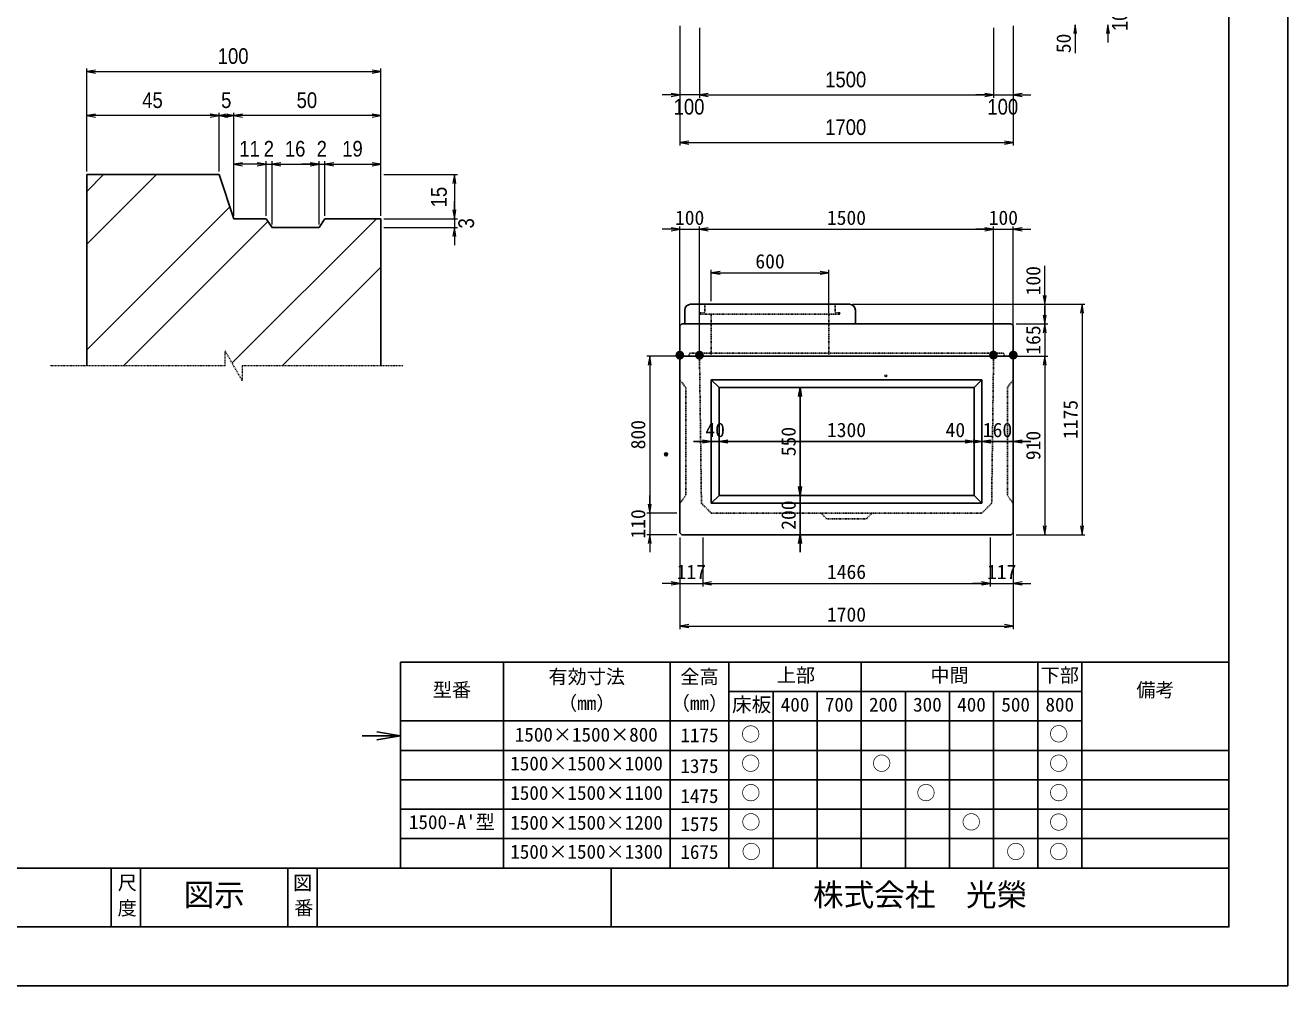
# Model space of a CAD drawing. Units: millimetres, scale not verified. Extents: x -210 to 210, y -148 to 148.
# Drawn here: x -4.6 to 210, y -148.5 to 14.7 of the extents above; entities that cross this region are included whole.
import ezdxf
from ezdxf.enums import TextEntityAlignment as Align

# ---------------------------------------------------------------- set-up
doc = ezdxf.new("R2010")
doc.units = ezdxf.units.MM
doc.header["$PDMODE"] = 32
doc.header["$PDSIZE"] = 0.5
doc.linetypes.add('USER1', pattern=[12.95, 6.35, -3.175, 0.25, -3.175])
doc.linetypes.add('USER2', pattern=[4.7625, 3.175, -1.5875])
doc.layers.add('0-0', color=7, linetype='Continuous')
for name, color, linetype, lineweight in [('0-1_0', 9, 'Continuous', 25), ('0-2_dims', 2, 'Continuous', 13), ('0-3_pen1実線', 4, 'Continuous', 13), ('0-5_pen3実線', 7, 'Continuous', 25), ('0-6_pen4実線', 6, 'Continuous', 25), ('0-7_pen1一点', 4, 'USER1', 13), ('0-8_pen2破線', 3, 'USER2', 25)]:
    doc.layers.add(name, color=color, linetype=linetype, lineweight=lineweight)
doc.styles.add('ＭＳ ゴシック', font='')
doc.styles.add('ＭＳ Ｐゴシック', font='')
doc.styles.get('ＭＳ ゴシック').set_extended_font_data('MS Gothic')
doc.styles.get('ＭＳ Ｐゴシック').set_extended_font_data('MS PGothic')

# ---------------------------------------------------------------- blocks, each defined once
blk = doc.blocks.new('部分図 1')
at = {"layer": '0-1_0'}
blk.add_lwpolyline([(0, 0), (12600, 0), (12600, 8910), (0, 8910)], close=True, dxfattribs=at)
at = {"layer": '0-2_dims'}
for p, q in [((9500, 4895), (9500, 4527)), ((9500, 4895), (9500, 4284)), ((11200, 4895), (11200, 4527)), ((11200, 4895), (11200, 4284)), ((11683, 4900), (11683, 4810)), ((9600, 4885), (9600, 4527)), ((9600, 4885), (9600, 4527)), ((11100, 4885), (11100, 4527)), ((11100, 4885), (11100, 4527)), ((6475.03, 4150.99), (6475.03, 4676.54)), ((6475.03, 4661.54), (7975.03, 4661.54)), ((7975.03, 3925.99), (7975.03, 4676.54)), ((9500, 4542), (9410, 4542)), ((9600, 4542), (9500, 4542)), ((9600, 4542), (9690, 4542)), ((9600, 4542), (11100, 4542)), ((11100, 4542), (11010, 4542)), ((11100, 4542), (11200, 4542)), ((11200, 4542), (11290, 4542)), ((6475.03, 4150.99), (6475.03, 4451.54)), ((7150.03, 4150.99), (7150.03, 4451.54)), ((7150.03, 4150.99), (7150.03, 4451.54)), ((7225.03, 3925.99), (7225.03, 4451.54)), ((7225.03, 3925.99), (7225.03, 4451.54)), ((7975.03, 3925.99), (7975.03, 4451.54)), ((7150.03, 4436.54), (6475.03, 4436.54)), ((7150.03, 4436.54), (7225.03, 4436.54)), ((7975.03, 4436.54), (7225.03, 4436.54)), ((9500, 4299), (11200, 4299)), ((7225.03, 3925.99), (7225.03, 4203.77)), ((7390.03, 4188.77), (7225.03, 4188.77)), ((7390.03, 4188.77), (7300.03, 4188.77)), ((7390.03, 3925.99), (7390.03, 4203.77)), ((7390.03, 3925.99), (7390.03, 4203.77)), ((7390.03, 4188.77), (7420.03, 4188.77)), ((7420.03, 3884.74), (7420.03, 4203.77)), ((7420.03, 3880.99), (7420.03, 4203.77)), ((7420.03, 4188.77), (7510.03, 4188.77)), ((7420.03, 4188.77), (7660.03, 4188.77)), ((7660.03, 4188.77), (7570.03, 4188.77)), ((7660.03, 3880.99), (7660.03, 4203.77)), ((7660.03, 3880.99), (7660.03, 4203.77)), ((7660.03, 4188.77), (7690.03, 4188.77)), ((7690.03, 3925.99), (7690.03, 4203.77)), ((7690.03, 3925.99), (7690.03, 4203.77)), ((7690.03, 4188.77), (7780.03, 4188.77)), ((7690.03, 4188.77), (7975.03, 4188.77)), ((7975.03, 3925.99), (7975.03, 4203.77)), ((7990.03, 4135.99), (8365.12, 4135.99)), ((8350.12, 4135.99), (8350.12, 3910.99)), ((8350.12, 3910.99), (8350.12, 4000.99)), ((7990.03, 3910.99), (8365.12, 3910.99)), ((7990.03, 3910.99), (8365.12, 3910.99)), ((7990.03, 3865.99), (8365.12, 3865.99)), ((8350.12, 3910.99), (8350.12, 3865.99)), ((8350.12, 3865.99), (8350.12, 3775.99))]:
    blk.add_line(p, q, dxfattribs=at)
at = {"layer": '0-2_dims', "lineweight": 18}
for p, q in [((11516, 4900), (11516, 4755)), ((9500, 3225), (9500, 3871.95)), ((9599.98, 3226.33), (9599.98, 3871.95)), ((9599.98, 3226.33), (9599.98, 3871.95)), ((11099.57, 3206.73), (11099.57, 3871.95)), ((11099.57, 3206.73), (11099.57, 3871.95)), ((11200, 3206.73), (11200, 3871.95)), ((9500, 3856.95), (9410, 3856.95)), ((9500, 3856.95), (9599.98, 3856.95)), ((9599.98, 3856.95), (9689.98, 3856.95)), ((9599.98, 3856.95), (11099.57, 3856.95)), ((11099.57, 3856.95), (11009.57, 3856.95)), ((11099.57, 3856.95), (11200, 3856.95)), ((11200, 3856.95), (11290, 3856.95)), ((11361, 3475), (11361, 3670)), ((9660, 3490), (9660, 3650)), ((9660, 3635), (10260, 3635)), ((10260, 3427.5), (10260, 3650)), ((10380, 3475), (11566, 3475)), ((10395, 3475), (11376, 3475)), ((11361, 3475), (11361, 3375)), ((11361, 3375), (11361, 3465)), ((11551, 3475), (11551, 2300)), ((11215, 3375), (11376, 3375)), ((11215, 3375), (11376, 3375)), ((11361, 3375), (11361, 3285)), ((11361, 3375), (11361, 3210)), ((9485, 3210), (9331, 3210)), ((9346, 3210), (9346, 2410)), ((11215, 3210), (11376, 3210)), ((11230, 3210), (11376, 3210)), ((11361, 3210), (11361, 2300)), ((11361, 3210), (11361, 3120)), ((9346, 2410), (9346, 2500)), ((9485, 2410), (9331, 2410)), ((9485, 2410), (9331, 2410)), ((9346, 2410), (9346, 2300)), ((9485, 2300), (9331, 2300)), ((9346, 2300), (9346, 2210)), ((9499.9, 2285), (9499.9, 2036.5)), ((9617, 2285), (9617, 2036.5)), ((9617, 2285), (9617, 2036.5)), ((11083, 2285), (11083, 2036.5)), ((11083, 2285), (11083, 2036.5)), ((11200, 2310), (11200, 2036.5)), ((11215, 2300), (11376, 2300)), ((11230, 2300), (11566, 2300)), ((9499.9, 2219.7), (9499.9, 1819)), ((11200, 2219.7), (11200, 1819)), ((9499.9, 2051.5), (9409.9, 2051.5)), ((9499.9, 2051.5), (9617, 2051.5)), ((9617, 2051.5), (9707, 2051.5)), ((9617, 2051.5), (11083, 2051.5)), ((11083, 2051.5), (10993, 2051.5)), ((11083, 2051.5), (11200, 2051.5)), ((11200, 2051.5), (11290, 2051.5)), ((9499.9, 1834), (11200, 1834))]:
    blk.add_line(p, q, dxfattribs=at)
for points in [[(11523.5, 4855), (11516, 4900), (11508.5, 4855)], [(9455, 3849.45), (9500, 3856.95), (9455, 3864.45)], [(9644.98, 3864.45), (9599.98, 3856.95), (9644.98, 3849.45)], [(9644.98, 3864.45), (9599.98, 3856.95), (9644.98, 3849.45)], [(11054.57, 3849.45), (11099.57, 3856.95), (11054.57, 3864.45)], [(11054.57, 3849.45), (11099.57, 3856.95), (11054.57, 3864.45)], [(11245, 3864.45), (11200, 3856.95), (11245, 3849.45)], [(9705, 3642.5), (9660, 3635), (9705, 3627.5)], [(10215, 3627.5), (10260, 3635), (10215, 3642.5)], [(11353.5, 3520), (11361, 3475), (11368.5, 3520)], [(11353.5, 3420), (11361, 3375), (11368.5, 3420)], [(11558.5, 3430), (11551, 3475), (11543.5, 3430)], [(11368.5, 3330), (11361, 3375), (11353.5, 3330)], [(9353.5, 3165), (9346, 3210), (9338.5, 3165)], [(11368.5, 3165), (11361, 3210), (11353.5, 3165)], [(11368.5, 3165), (11361, 3210), (11353.5, 3165)], [(9338.5, 2455), (9346, 2410), (9353.5, 2455)], [(9338.5, 2455), (9346, 2410), (9353.5, 2455)], [(11353.5, 2345), (11361, 2300), (11368.5, 2345)], [(11543.5, 2345), (11551, 2300), (11558.5, 2345)], [(9353.5, 2255), (9346, 2300), (9338.5, 2255)], [(9454.9, 2044), (9499.9, 2051.5), (9454.9, 2059)], [(9662, 2059), (9617, 2051.5), (9662, 2044)], [(9662, 2059), (9617, 2051.5), (9662, 2044)], [(11038, 2044), (11083, 2051.5), (11038, 2059)], [(11038, 2044), (11083, 2051.5), (11038, 2059)], [(11245, 2059), (11200, 2051.5), (11245, 2044)], [(9544.9, 1841.5), (9499.9, 1834), (9544.9, 1826.5)], [(11155, 1826.5), (11200, 1834), (11155, 1841.5)]]:
    blk.add_lwpolyline(points, dxfattribs=at)
at = {"layer": '0-2_dims'}
for points in [[(11690.5, 4855), (11683, 4900), (11675.5, 4855)], [(6520.03, 4669.04), (6475.03, 4661.54), (6520.03, 4654.04)], [(7930.03, 4654.04), (7975.03, 4661.54), (7930.03, 4669.04)], [(9455, 4534.5), (9500, 4542), (9455, 4549.5)], [(9645, 4549.5), (9600, 4542), (9645, 4534.5)], [(9645, 4549.5), (9600, 4542), (9645, 4534.5)], [(11055, 4534.5), (11100, 4542), (11055, 4549.5)], [(11055, 4534.5), (11100, 4542), (11055, 4549.5)], [(11245, 4549.5), (11200, 4542), (11245, 4534.5)], [(6520.03, 4444.04), (6475.03, 4436.54), (6520.03, 4429.04)], [(7105.03, 4429.04), (7150.03, 4436.54), (7105.03, 4444.04)], [(7195.03, 4444.04), (7150.03, 4436.54), (7195.03, 4429.04)], [(7180.03, 4429.04), (7225.03, 4436.54), (7180.03, 4444.04)], [(7270.03, 4444.04), (7225.03, 4436.54), (7270.03, 4429.04)], [(7930.03, 4429.04), (7975.03, 4436.54), (7930.03, 4444.04)], [(9545, 4306.5), (9500, 4299), (9545, 4291.5)], [(11155, 4291.5), (11200, 4299), (11155, 4306.5)], [(7270.03, 4196.27), (7225.03, 4188.77), (7270.03, 4181.27)], [(7345.03, 4181.27), (7390.03, 4188.77), (7345.03, 4196.27)], [(7345.03, 4181.27), (7390.03, 4188.77), (7345.03, 4196.27)], [(7465.03, 4196.27), (7420.03, 4188.77), (7465.03, 4181.27)], [(7465.03, 4196.27), (7420.03, 4188.77), (7465.03, 4181.27)], [(7615.03, 4181.27), (7660.03, 4188.77), (7615.03, 4196.27)], [(7615.03, 4181.27), (7660.03, 4188.77), (7615.03, 4196.27)], [(7735.03, 4196.27), (7690.03, 4188.77), (7735.03, 4181.27)], [(7735.03, 4196.27), (7690.03, 4188.77), (7735.03, 4181.27)], [(7930.03, 4181.27), (7975.03, 4188.77), (7930.03, 4196.27)], [(8357.62, 4090.99), (8350.12, 4135.99), (8342.62, 4090.99)], [(8342.62, 3955.99), (8350.12, 3910.99), (8357.62, 3955.99)], [(8342.62, 3955.99), (8350.12, 3910.99), (8357.62, 3955.99)], [(8357.62, 3820.99), (8350.12, 3865.99), (8342.62, 3820.99)]]:
    blk.add_lwpolyline(points, dxfattribs=at)
at = {"layer": '0-2_dims', "lineweight": 18}
blk.add_circle((10550, 3109.7), 5.5, dxfattribs=at)
at = {"layer": '0-3_pen1実線'}
for p, q in [((6475.03, 4050.36), (6560.66, 4135.99)), ((6475.03, 3780.95), (6830.07, 4135.99)), ((6475.03, 3242.14), (7204.74, 3971.85)), ((6663.29, 3160.99), (7399.33, 3897.03)), ((7216.64, 3175.52), (7952.11, 3910.99)), ((7471.51, 3160.99), (7975.03, 3664.51)), ((10260, 3422.02), (10262.98, 3425))]:
    blk.add_line(p, q, dxfattribs=at)
at = {"layer": '0-5_pen3実線'}
for p, q in [((6475.03, 3160.99), (6475.03, 4135.99)), ((7150.03, 4135.99), (6475.03, 4135.99)), ((7690.03, 3910.99), (7660.03, 3865.99)), ((7690.03, 3910.99), (7975.03, 3910.99)), ((7975.03, 3160.99), (7975.03, 3910.99)), ((9525, 3445), (9525, 3375)), ((9555, 3475), (10365, 3475)), ((10395, 3445), (10395, 3375)), ((9510, 3375), (9500, 3365)), ((9500, 3365), (9500, 3210)), ((11190, 3375), (9510, 3375)), ((11190, 3375), (11200, 3365)), ((11200, 3210), (11200, 3365)), ((9500, 3210), (9500, 2310)), ((11200, 3210), (9500, 3210)), ((11200, 2310), (11200, 3210)), ((9660, 3090), (10350, 3090)), ((9660, 3090), (9660, 2460)), ((9700, 3050), (9660, 3090)), ((9700, 3050), (9700, 2500)), ((9700, 3050), (10350, 3050)), ((10113, 3050), (10113, 2500)), ((10121, 3050), (10128, 3050)), ((11040, 3090), (10350, 3090)), ((11000, 3050), (10350, 3050)), ((11000, 3050), (11040, 3090)), ((11000, 3050), (11000, 2500)), ((11040, 3090), (11040, 2460)), ((9660, 2775), (9570, 2775)), ((9660, 2775), (9660, 2790)), ((9660, 2775), (9700, 2775)), ((9700, 2775), (9700, 2790)), ((9700, 2775), (9700, 2790)), ((9700, 2775), (9790, 2775)), ((9700, 2775), (11000, 2775)), ((11000, 2775), (10855, 2775)), ((11040, 2775), (10950, 2775)), ((11000, 2775), (11000, 2790)), ((11000, 2775), (11000, 2790)), ((11000, 2775), (11040, 2775)), ((11040, 2775), (11040, 2790)), ((11040, 2775), (11040, 2790)), ((11040, 2775), (11130, 2775)), ((11040, 2775), (11200, 2775)), ((11200, 2775), (11200, 2790)), ((11200, 2775), (11290, 2775)), ((10113, 2500), (10113, 2590)), ((9700, 2500), (9660, 2460)), ((9660, 2460), (10350, 2460)), ((9700, 2500), (10350, 2500)), ((10113, 2500), (10113, 2300)), ((10121, 2500), (10128, 2500)), ((10121, 2500), (10128, 2500)), ((10350, 2500), (11000, 2500)), ((10350, 2460), (11039.34, 2460.66)), ((11000, 2500), (11040, 2460)), ((9500, 2310), (9510, 2300)), ((9510, 2300), (11190, 2300)), ((10095, 2300), (10128, 2300)), ((10113, 2300), (10113, 2210)), ((11200, 2310), (11190, 2300)), ((8600, 1650), (8600, 600)), ((9450, 1650), (9450, 600)), ((9750, 1650), (9750, 600)), ((10425, 1650), (10425, 600)), ((11325, 1650), (11325, 600)), ((11550, 1650), (11550, 600)), ((9750, 1500), (11550, 1500)), ((9975, 1500), (9975, 600)), ((10200, 1500), (10200, 600)), ((10650, 1500), (10650, 600)), ((10875, 1500), (10875, 600)), ((11100, 1500), (11100, 600)), ((8075, 1350), (11550, 1350)), ((8075, 1274), (7880, 1274)), ((8075, 1200), (12300, 1200)), ((8075, 1050), (12300, 1050)), ((8075, 900), (12300, 900)), ((8075, 750), (12300, 750)), ((6750, 600), (6750, 300)), ((7650, 600), (7650, 300))]:
    blk.add_line(p, q, dxfattribs=at)
for points in [[(7150.03, 4135.99), (7225.03, 3910.99), (7390.03, 3910.99), (7420.03, 3865.99), (7660.03, 3865.99)], [(10120.5, 3005), (10113, 3050), (10105.5, 3005)], [(9615, 2767.5), (9660, 2775), (9615, 2782.5)], [(9745, 2782.5), (9700, 2775), (9745, 2767.5)], [(9745, 2782.5), (9700, 2775), (9745, 2767.5)], [(10955, 2767.5), (11000, 2775), (10955, 2782.5)], [(10955, 2767.5), (11000, 2775), (10955, 2782.5)], [(10995, 2767.5), (11040, 2775), (10995, 2782.5)], [(11085, 2782.5), (11040, 2775), (11085, 2767.5)], [(11245, 2782.5), (11200, 2775), (11245, 2767.5)], [(10105.5, 2545), (10113, 2500), (10120.5, 2545)], [(10105.5, 2545), (10113, 2500), (10120.5, 2545)], [(10120.5, 2255), (10113, 2300), (10105.5, 2255)], [(7955, 1254), (8075, 1274), (7955, 1294)]]:
    blk.add_lwpolyline(points, dxfattribs=at)
for centre, start, end in [((9555, 3445), 90, 180), ((10365, 3445), 0, 90)]:
    blk.add_arc(centre, 30, start, end, dxfattribs=at)
blk.add_point((9429.61, 2709.71), dxfattribs=at)
at = {"layer": '0-6_pen4実線'}
for p, q in [((12300, 3594.97), (12300, 2094.97)), ((12300, 2100), (12300, 600)), ((8075, 1650), (12300, 1650)), ((8075, 1650), (8075, 600)), ((300, 600), (12300, 600)), ((6600, 600), (6600, 300)), ((7500, 600), (7500, 300)), ((9150, 600), (9150, 300))]:
    blk.add_line(p, q, dxfattribs=at)
blk.add_lwpolyline([(300, 300), (12300, 300), (12300, 8610), (300, 8610)], close=True, dxfattribs=at)
at = {"layer": '0-7_pen1一点'}
for p, q in [((7181.73, 3160.99), (7181.73, 3235.99)), ((7268.33, 3085.99), (7181.73, 3235.99)), ((7181.73, 3160.99), (6287.53, 3160.99)), ((8087.53, 3160.99), (7268.33, 3160.99)), ((7268.33, 3160.99), (7268.33, 3085.99))]:
    blk.add_line(p, q, dxfattribs=at)
at = {"layer": '0-8_pen2破線'}
for p, q in [((9604, 3431), (9628, 3431)), ((9604, 3431), (9604, 3425)), ((9604, 3425), (10257.02, 3425)), ((9628, 3475), (9628, 3431)), ((9660, 3425), (9660, 3375)), ((10316, 3425), (10260, 3425)), ((10260, 3425), (10260, 3375)), ((10292, 3475), (10292, 3431)), ((10316, 3431), (10292, 3431)), ((10316, 3431), (10316, 3425)), ((9660, 3210), (9660, 3375)), ((10260, 3210), (10260, 3375)), ((9545, 3210), (9550, 3225)), ((9550, 3225), (10350, 3225)), ((9610, 2460), (9600, 3210)), ((11090, 2460), (11099.8, 3210)), ((9500, 3090), (9530, 3050)), ((9530, 3050), (9530, 2500)), ((11200, 3090), (11170, 3050)), ((11170, 3050), (11170, 2500)), ((9530, 2500), (9500, 2460)), ((9660, 2410), (9610, 2460)), ((11040, 2410), (11090, 2460)), ((11170, 2500), (11200, 2460)), ((9660, 2410), (10350, 2410)), ((10220, 2410), (10250, 2380)), ((10350, 2410), (11040, 2410)), ((10480, 2410), (10450, 2380)), ((10250, 2380), (10350, 2380)), ((10450, 2380), (10350, 2380))]:
    blk.add_line(p, q, dxfattribs=at)
blk.add_lwpolyline([(11155, 3210), (11150, 3225), (10350, 3225)], dxfattribs=at)
at = {"layer": '0-2_dims', "color": 7, "style": 'ＭＳ Ｐゴシック', "width": 0.9}
for s, p in [('100', (11807.09, 4868.18)), ('15', (8335.12, 3968.95)), ('3', (8474.21, 3861.22))]:
    blk.add_text(s, height=79.98, rotation=90, dxfattribs=at).set_placement(p, align=Align.BOTTOM_LEFT)
at = {"layer": '0-2_dims', "color": 7, "style": 'ＭＳ ゴシック'}
for s, p in [('50', (11515.5, 4755)), ('100', (11360.5, 3520)), ('165', (11360.5, 3217.5)), ('1175', (11550.5, 2787.5)), ('800', (9345.5, 2735)), ('910', (11360.5, 2680)), ('110', (9345.5, 2280))]:
    blk.add_text(s, height=73.31, rotation=90, dxfattribs=at).set_placement(p, align=Align.BOTTOM_LEFT)
at = {"layer": '0-2_dims', "color": 7, "style": 'ＭＳ Ｐゴシック', "width": 0.9}
for s, p in [('100', (7143.21, 4676.54)), ('1500', (10240.91, 4557)), ('45', (6757.98, 4451.54)), ('5', (7160.26, 4451.54)), ('50', (7545.48, 4451.54)), ('100', (9468.18, 4417.91)), ('100', (11068.18, 4417.91)), ('1700', (10240.91, 4314)), ('11', (7252.98, 4203.77)), ('2', (7377.76, 4203.77)), ('16', (7485.48, 4203.77)), ('2', (7647.76, 4203.77)), ('19', (7777.98, 4203.77))]:
    blk.add_text(s, height=79.98, dxfattribs=at).set_placement(p, align=Align.BOTTOM_LEFT)
at = {"layer": '0-2_dims', "color": 7, "style": 'ＭＳ ゴシック'}
for s, p in [('100', (9474.99, 3857.45)), ('1500', (10249.77, 3857.45)), ('100', (11074.78, 3857.45)), ('600', (9885, 3635.5)), ('117', (9483.45, 2052)), ('1466', (10250, 2052)), ('117', (11066.5, 2052)), ('1700', (10249.95, 1834.5))]:
    blk.add_text(s, height=73.31, dxfattribs=at).set_placement(p, align=Align.BOTTOM_LEFT)
at = {"layer": '0-2_dims', "color": 1, "style": 'ＭＳ ゴシック'}
for p in [(9474.6, 3184.7), (9575.1, 3184.7), (11074, 3185.1), (11175, 3185.1)]:
    blk.add_text('●', height=36.66, dxfattribs=at).set_placement(p, align=Align.BOTTOM_LEFT)
at = {"layer": '0-5_pen3実線', "style": 'ＭＳ ゴシック'}
for s, height, p in [('40', 73.31, (9630, 2775.5)), ('1300', 73.31, (10250, 2775.5)), ('40', 73.31, (10855, 2775.5)), ('160', 73.31, (11045, 2775.5)), ('有効寸法', 71.47, (8830.03, 1518.76)), ('全高', 71.47, (9502.52, 1518.76)), ('上部', 71.51, (9994.46, 1526.23)), ('中間', 71.46, (10777.52, 1526.26)), ('下部', 71.52, (11339.95, 1526.23)), ('型番', 71.47, (8240.02, 1451.26)), ('備考', 71.45, (11827.54, 1451.27)), ('（mm）', 71.49, (8878.73, 1383.74)), ('（mm）', 71.49, (9453.73, 1383.74)), ('床板', 73.31, (9766, 1375)), ('400', 71.46, (10014.4, 1376.27)), ('700', 71.48, (10239.37, 1376.25)), ('200', 71.47, (10464.39, 1376.26)), ('300', 71.47, (10689.39, 1376.26)), ('400', 71.46, (10914.4, 1376.27)), ('500', 71.47, (11139.39, 1376.26)), ('800', 71.47, (11364.39, 1376.26)), ('1500×1500×800', 71.48, (8657.84, 1223.25)), ('1175', 71.47, (9502.51, 1220.26)), ('○', 71.37, (9812.33, 1225.33)), ('○', 71.37, (11383.33, 1226.33)), ('1500×1500×1000', 71.48, (8635.01, 1076.25)), ('○', 71.37, (9812.33, 1076.33)), ('○', 71.37, (10480.33, 1076.33)), ('○', 71.37, (11383.33, 1076.33)), ('1375', 71.47, (9502.51, 1063.26)), ('1500×1500×1100', 71.48, (8635.01, 926.25)), ('1475', 71.47, (9502.51, 910.26)), ('○', 71.37, (9813.33, 926.33)), ('○', 71.37, (10706.33, 926.33)), ('○', 71.37, (11383.33, 926.33)), ("1500-A'型", 71.47, (8118.15, 777.25)), ('1500×1500×1200', 71.48, (8635.01, 774.25)), ('1575', 71.47, (9502.51, 767.26)), ('○', 71.37, (9813.83, 777.33)), ('○', 71.37, (10937.33, 777.33)), ('○', 71.37, (11383.33, 776.33)), ('1500×1500×1300', 71.48, (8635.01, 626.25)), ('1675', 71.47, (9502.51, 625.26)), ('○', 71.37, (9815.33, 626.33)), ('○', 71.37, (11164.33, 626.33)), ('○', 71.37, (11383.33, 626.33)), ('尺', 71.42, (6633.3, 467.75)), ('図示', 114.3, (6969.04, 372.02)), ('図', 71.42, (7527.6, 467)), ('株式会社\u3000光榮', 114.4, (10179.07, 372.01)), ('度', 71.44, (6632.55, 339)), ('番', 71.42, (7533.3, 339.75))]:
    blk.add_text(s, height=height, dxfattribs=at).set_placement(p, align=Align.BOTTOM_LEFT)
for s, p in [('550', (10112.5, 2700)), ('200', (10112.5, 2325))]:
    blk.add_text(s, height=73.31, rotation=90, dxfattribs=at).set_placement(p, align=Align.BOTTOM_LEFT)

msp = doc.modelspace()

# ---------------------------------------------------------------- block references
at = {"layer": '0-0', "xscale": 0.0333333, "yscale": 0.0333333}
msp.add_blockref('部分図 1', (-210, -148.5), dxfattribs=at)

doc.saveas('drawing.dxf')
